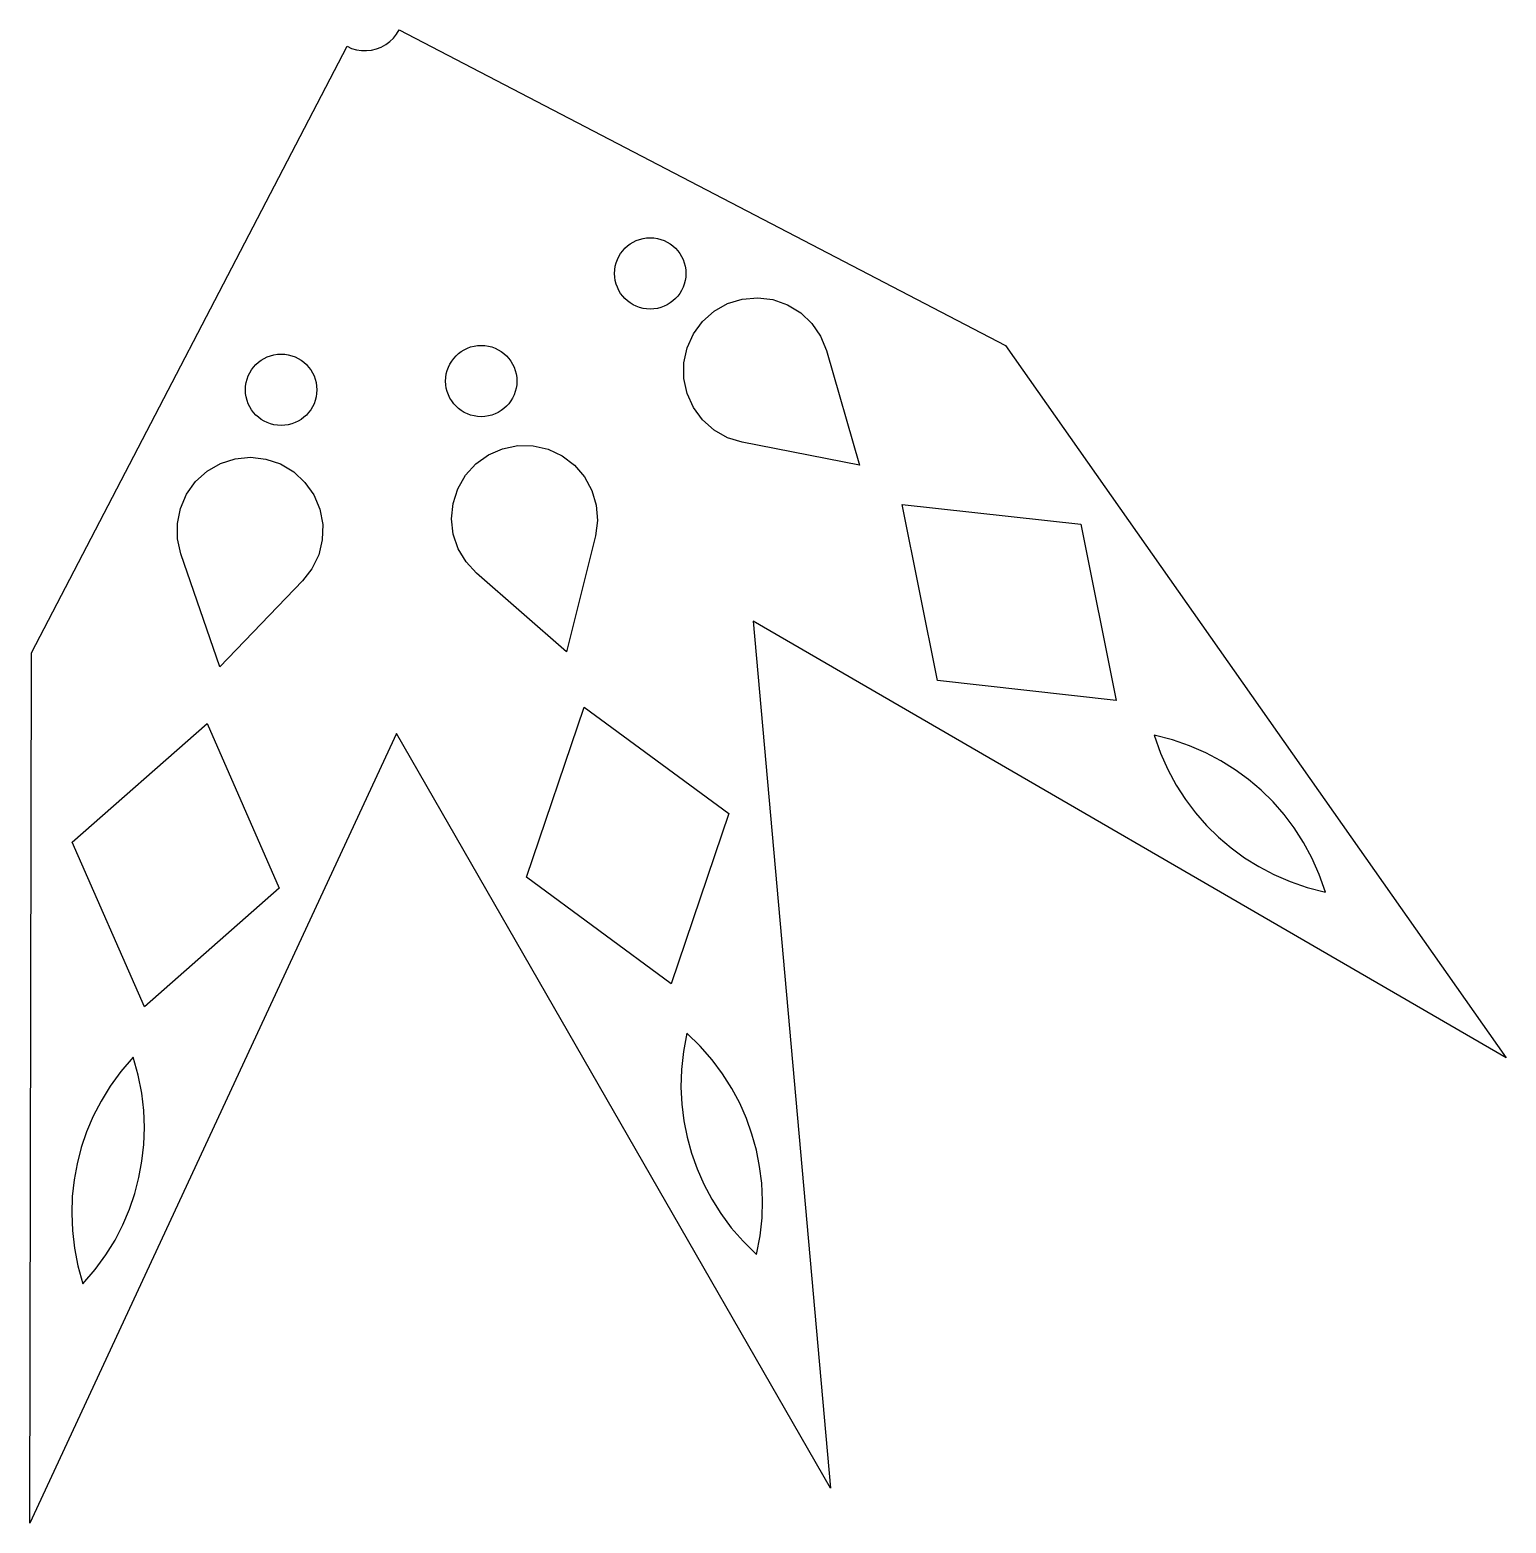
# Model space of a CAD drawing. Header units: metres. Extents: x 0 to 1144, y -1158 to 0.
import ezdxf

# ---------------------------------------------------------------- set-up
doc = ezdxf.new("R2010")
doc.units = ezdxf.units.M

msp = doc.modelspace()

# ---------------------------------------------------------------- linework, layer by layer
at = {"layer": 'CONTOUR'}
msp.add_lwpolyline([(756.45, -244.73), (1144.46, -796.86), (560.62, -458.45), (620.57, -1130.61), (284.15, -545.61), (0, -1157.7), (1.15, -482.87), (245.88, -12.76), (249.47, -14.34), (253.23, -15.44), (257.11, -16.03), (261.04, -16.12), (264.94, -15.69), (268.75, -14.76), (272.41, -13.34), (275.85, -11.45), (279.01, -9.13), (281.85, -6.42), (284.3, -3.35), (286.34, 0)], close=True, dxfattribs=at)
at = {"layer": 'HOLES'}
for points in [[(643.11, -337.45), (552.31, -319.7), (540.87, -316.17), (530.44, -310.32), (521.46, -302.41), (514.36, -292.78), (509.44, -281.87), (506.92, -270.18), (506.92, -258.21), (509.44, -246.52), (514.36, -235.61), (521.46, -225.98), (530.43, -218.07), (540.87, -212.21), (552.3, -208.69), (564.22, -207.64), (576.09, -209.13), (587.39, -213.09), (597.6, -219.33), (606.26, -227.57), (613, -237.46), (617.51, -248.54)], [(416.09, -482.08), (346.33, -421.3), (338.19, -412.53), (332.08, -402.25), (328.27, -390.91), (326.93, -379.02), (328.12, -367.11), (331.79, -355.72), (337.77, -345.36), (345.8, -336.49), (355.51, -329.5), (366.48, -324.72), (378.21, -322.35), (390.17, -322.5), (401.83, -325.16), (412.68, -330.22), (422.22, -337.44), (430.02, -346.51), (435.74, -357.02), (439.12, -368.5), (440.02, -380.43), (438.38, -392.28)], [(147.18, -493.82), (117.15, -406.31), (114.49, -394.64), (114.34, -382.68), (116.71, -370.95), (121.49, -359.98), (128.47, -350.27), (137.35, -342.24), (147.71, -336.25), (159.1, -332.58), (171, -331.39), (182.89, -332.73), (194.23, -336.54), (204.52, -342.65), (213.29, -350.79), (220.15, -360.59), (224.8, -371.62), (227.02, -383.38), (226.72, -395.34), (223.91, -406.97), (218.72, -417.75), (211.38, -427.19)], [(676.29, -367.86), (814.72, -383.3), (842.18, -519.86), (703.74, -504.42)], [(429.63, -525), (541.79, -607.59), (497.29, -739.58), (385.12, -656.99)], [(137.44, -537.75), (193.28, -665.37), (88.74, -757.42), (32.9, -629.81)], [(871.67, -546.89), (876.49, -560.65), (882.18, -573.47), (888.66, -585.44), (895.85, -596.62), (903.73, -607.06), (912.25, -616.78), (921.42, -625.81), (931.21, -634.15), (941.64, -641.8), (952.73, -648.74), (964.49, -654.93), (976.98, -660.34), (990.24, -664.89), (1004.38, -668.49), (999.55, -654.73), (993.86, -641.91), (987.39, -629.94), (980.19, -618.76), (972.32, -608.32), (963.79, -598.6), (954.63, -589.57), (944.83, -581.23), (934.4, -573.58), (923.32, -566.64), (911.55, -560.45), (899.07, -555.05), (885.8, -550.49)], [(509.31, -777.73), (506.61, -792.07), (505.13, -806.01), (504.75, -819.61), (505.39, -832.89), (506.99, -845.87), (509.51, -858.56), (512.93, -870.96), (517.25, -883.08), (522.46, -894.92), (528.59, -906.47), (535.68, -917.71), (543.79, -928.64), (553, -939.21), (563.44, -949.4), (566.15, -935.07), (567.63, -921.12), (568, -907.52), (567.36, -894.24), (565.76, -881.26), (563.24, -868.58), (559.82, -856.18), (555.51, -844.05), (550.3, -832.22), (544.17, -820.67), (537.07, -809.42), (528.96, -798.5), (519.75, -787.92)], [(80.08, -796.47), (70.57, -807.53), (62.32, -818.87), (55.19, -830.46), (49.11, -842.28), (44, -854.32), (39.84, -866.57), (36.61, -879.02), (34.28, -891.67), (32.87, -904.53), (32.41, -917.6), (32.93, -930.88), (34.49, -944.4), (37.18, -958.16), (41.12, -972.21), (50.63, -961.15), (58.89, -949.81), (66.02, -938.22), (72.1, -926.4), (77.2, -914.36), (81.36, -902.11), (84.6, -889.66), (86.93, -877.01), (88.33, -864.15), (88.8, -851.08), (88.28, -837.8), (86.72, -824.28), (84.03, -810.52)]]:
    msp.add_lwpolyline(points, close=True, dxfattribs=at)
for centre in [(480.91, -188.82), (194.8, -279.04), (349.94, -272.26)]:
    msp.add_circle(centre, 27.65, dxfattribs=at)

doc.saveas('drawing.dxf')
